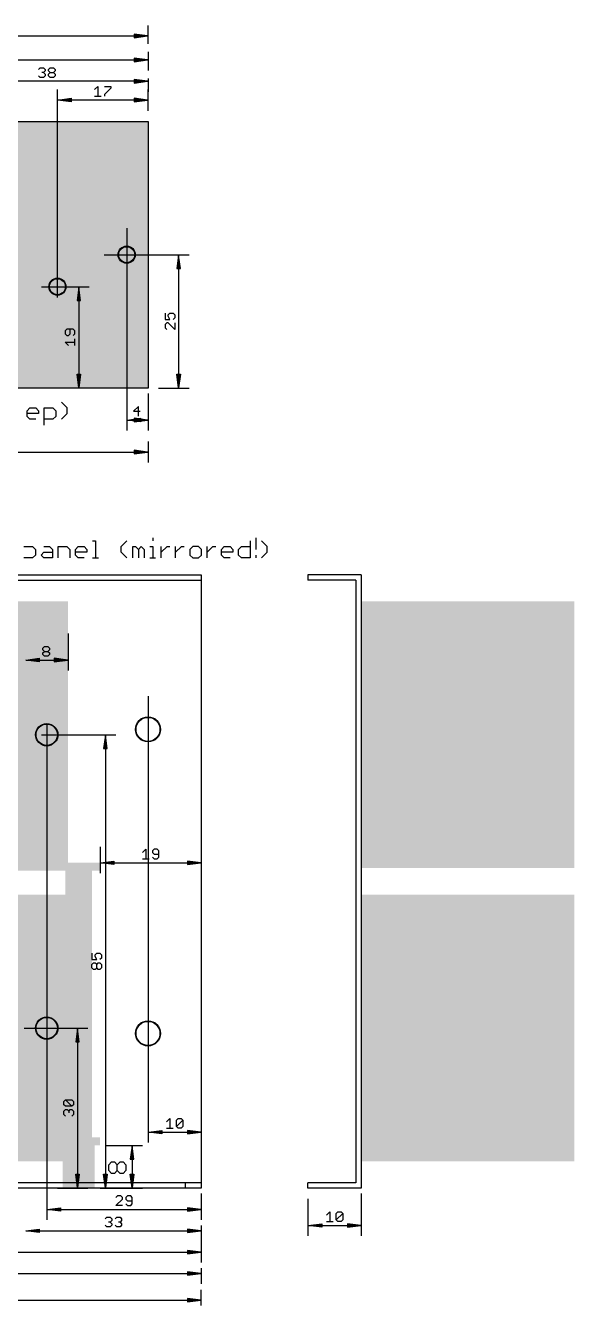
# Model space of a CAD drawing. Extents: x -370 to 390, y -331 to 219.
# Drawn here: x 287 to 390, y -22 to 217.9 of the extents above; entities that cross this region are included whole.
import ezdxf

# ---------------------------------------------------------------- set-up
doc = ezdxf.new("R2010")
doc.units = 0
for name, color, linetype in [('109', 82, 'CONTINUOUS'), ('110', 2, 'CONTINUOUS'), ('111', 253, 'CONTINUOUS'), ('20', 4, 'CONTINUOUS'), ('29', 2, 'CONTINUOUS'), ('30', 253, 'CONTINUOUS'), ('47', 2, 'CONTINUOUS')]:
    doc.layers.add(name, color=color, linetype=linetype)

# ---------------------------------------------------------------- blocks, each defined once
blk = doc.blocks.new('RECT')
blk.add_solid([(-0.5, -0.5), (0.5, -0.5), (-0.5, 0.5), (0.5, 0.5)])

msp = doc.modelspace()

# ---------------------------------------------------------------- linework, layer by layer
at = {"layer": '109'}
for p, q in [((302, 8), (308.95, 8)), ((307, 7.935), (306.6808, 5.4)), ((307, 7.935), (306.74, 5.4)), ((307, 7.935), (306.87, 5.4)), ((307, 7.935), (307, 0.065)), ((307.3192, 5.4), (307, 7.935)), ((307.13, 5.4), (307, 7.935)), ((307.26, 5.4), (307, 7.935)), ((302.6319, 4.3589), (303.1692, 4.8962)), ((303.1692, 4.8962), (303.7064, 4.8962)), ((303.7064, 4.8962), (304.2436, 4.3589)), ((304.2436, 4.3589), (304.7808, 4.8962)), ((304.7808, 4.8962), (305.3181, 4.8962)), ((305.3181, 4.8962), (305.8553, 4.3589)), ((306.6808, 5.4), (307.3192, 5.4)), ((302.6319, 3.2845), (302.6319, 4.3589)), ((303.1692, 2.7473), (302.6319, 3.2845)), ((303.7064, 2.7473), (303.1692, 2.7473)), ((304.2436, 3.2845), (303.7064, 2.7473)), ((304.2436, 3.2845), (304.2436, 4.3589)), ((304.7808, 2.7473), (304.2436, 3.2845)), ((305.3181, 2.7473), (304.7808, 2.7473)), ((305.8553, 3.2845), (305.3181, 2.7473)), ((305.8553, 4.3589), (305.8553, 3.2845)), ((307, 0.065), (306.6808, 2.6)), ((306.6808, 2.6), (307.3192, 2.6)), ((307, 0.065), (306.74, 2.6)), ((307, 0.065), (306.87, 2.6)), ((307.3192, 2.6), (307, 0.065)), ((307.13, 2.6), (307, 0.065)), ((307.26, 2.6), (307, 0.065)), ((303, 0), (308.95, 0))]:
    msp.add_line(p, q, dxfattribs=at)
at = {"layer": '111'}
for p, q in [((150, 200), (310, 200)), ((310, 200), (310, 150)), ((310, 150), (150, 150)), ((294.8399, 146.2886), (293.7654, 147.3631)), ((287.3199, 145.7514), (287.8571, 146.2886)), ((287.3199, 144.6769), (287.3199, 145.7514)), ((289.4688, 145.2142), (287.3199, 145.2142)), ((287.8571, 144.1397), (287.3199, 144.6769)), ((287.8571, 146.2886), (288.9316, 146.2886)), ((288.9316, 144.1397), (287.8571, 144.1397)), ((288.9316, 146.2886), (289.4688, 145.7514)), ((289.4688, 145.7514), (289.4688, 145.2142)), ((290.5427, 143.0653), (290.5427, 146.2886)), ((290.5427, 146.2886), (292.1543, 146.2886)), ((292.1543, 144.1397), (290.5427, 144.1397)), ((292.1543, 146.2886), (292.6916, 145.7514)), ((292.6916, 144.6769), (292.1543, 144.1397)), ((292.6916, 145.7514), (292.6916, 144.6769)), ((293.7654, 144.1397), (294.8399, 145.2142)), ((294.8399, 145.2142), (294.8399, 146.2886))]:
    msp.add_line(p, q, dxfattribs=at)
at = {"layer": '20'}
for p, q in [((286.7163, 120.2886), (288.328, 120.2886)), ((288.328, 120.2886), (288.8652, 119.7514)), ((290.4763, 120.2886), (291.5508, 120.2886)), ((291.5508, 120.2886), (292.088, 119.7514)), ((293.1618, 118.1397), (293.1618, 120.2886)), ((293.1618, 120.2886), (294.7735, 120.2886)), ((294.7735, 120.2886), (295.3108, 119.7514)), ((296.3846, 119.7514), (296.9218, 120.2886)), ((296.9218, 120.2886), (297.9963, 120.2886)), ((297.9963, 120.2886), (298.5335, 119.7514)), ((299.6074, 121.3631), (300.1446, 121.3631)), ((300.1446, 121.3631), (300.1446, 118.1397)), ((304.9786, 120.2886), (306.0531, 121.3631)), ((304.9786, 119.2142), (304.9786, 120.2886)), ((307.1271, 118.1397), (307.1271, 120.2886)), ((307.1271, 120.2886), (307.6643, 120.2886)), ((307.6643, 120.2886), (308.2016, 119.7514)), ((308.2016, 119.7514), (308.7388, 120.2886)), ((308.7388, 120.2886), (309.276, 119.7514)), ((310.3499, 120.2886), (310.8871, 120.2886)), ((310.8871, 121.9003), (310.8871, 121.3631)), ((310.8871, 120.2886), (310.8871, 118.1397)), ((312.4984, 118.1397), (312.4984, 120.2886)), ((312.4984, 119.2142), (313.5728, 120.2886)), ((313.5728, 120.2886), (314.11, 120.2886)), ((315.184, 118.1397), (315.184, 120.2886)), ((315.184, 119.2142), (316.2584, 120.2886)), ((316.2584, 120.2886), (316.7957, 120.2886)), ((318.4068, 120.2886), (317.8696, 119.7514)), ((319.4813, 120.2886), (318.4068, 120.2886)), ((320.0185, 119.7514), (319.4813, 120.2886)), ((321.0924, 118.1397), (321.0924, 120.2886)), ((321.0924, 119.2142), (322.1668, 120.2886)), ((322.1668, 120.2886), (322.704, 120.2886)), ((323.778, 119.7514), (324.3152, 120.2886)), ((324.3152, 120.2886), (325.3897, 120.2886)), ((325.3897, 120.2886), (325.9269, 119.7514)), ((327.0008, 119.7514), (327.538, 120.2886)), ((327.538, 120.2886), (329.1497, 120.2886)), ((329.1497, 121.3631), (329.1497, 118.1397)), ((330.2235, 121.9003), (330.2235, 119.7514)), ((332.3722, 120.2886), (331.2978, 121.3631)), ((332.3722, 119.2142), (332.3722, 120.2886)), ((288.328, 118.1397), (286.7163, 118.1397)), ((288.8652, 118.6769), (288.328, 118.1397)), ((288.8652, 119.7514), (288.8652, 118.6769)), ((289.9391, 118.6769), (290.4763, 119.2142)), ((290.4763, 118.1397), (289.9391, 118.6769)), ((290.4763, 119.2142), (292.088, 119.2142)), ((292.088, 118.1397), (290.4763, 118.1397)), ((292.088, 119.7514), (292.088, 118.1397)), ((295.3108, 119.7514), (295.3108, 118.1397)), ((296.3846, 118.6769), (296.3846, 119.7514)), ((298.5335, 119.2142), (296.3846, 119.2142)), ((296.9218, 118.1397), (296.3846, 118.6769)), ((297.9963, 118.1397), (296.9218, 118.1397)), ((298.5335, 119.7514), (298.5335, 119.2142)), ((299.6074, 118.1397), (300.6818, 118.1397)), ((306.0531, 118.1397), (304.9786, 119.2142)), ((308.2016, 119.7514), (308.2016, 118.1397)), ((309.276, 119.7514), (309.276, 118.1397)), ((310.3499, 118.1397), (311.4243, 118.1397)), ((317.8696, 119.7514), (317.8696, 118.6769)), ((317.8696, 118.6769), (318.4068, 118.1397)), ((318.4068, 118.1397), (319.4813, 118.1397)), ((319.4813, 118.1397), (320.0185, 118.6769)), ((320.0185, 118.6769), (320.0185, 119.7514)), ((323.778, 118.6769), (323.778, 119.7514)), ((325.9269, 119.2142), (323.778, 119.2142)), ((324.3152, 118.1397), (323.778, 118.6769)), ((325.3897, 118.1397), (324.3152, 118.1397)), ((325.9269, 119.7514), (325.9269, 119.2142)), ((327.0008, 118.6769), (327.0008, 119.7514)), ((327.538, 118.1397), (327.0008, 118.6769)), ((329.1497, 118.1397), (327.538, 118.1397)), ((330.2235, 118.6769), (330.2235, 118.1397)), ((331.2978, 118.1397), (332.3722, 119.2142)), ((0, 115), (320, 115)), ((0, 114), (320, 114)), ((320, 115), (320, 114)), ((320, 114), (320, 1)), ((350, 115), (340, 115)), ((340, 115), (340, 114)), ((349, 114), (340, 114)), ((349, 114), (349, 1)), ((350, 115), (350, 0)), ((317, 1), (3, 1)), ((317, 0), (3, 0)), ((320, 1), (317, 1)), ((317, 1), (317, 0)), ((320, 0), (317, 0)), ((320, 1), (320, 0)), ((349, 1), (340, 1)), ((340, 0), (340, 1)), ((350, 0), (340, 0))]:
    msp.add_line(p, q, dxfattribs=at)
for centre, radius in [((306, 175), 1.5), ((293, 169), 1.5), ((291, 85), 2), ((310, 86), 2.25), ((291, 30), 2), ((310, 29), 2.25)]:
    msp.add_circle(centre, radius, dxfattribs=at)
at = {"layer": '29'}
for centre, radius in [((306, 175), 1.6016), ((293, 169), 1.6016), ((291, 85), 2.1016), ((310, 86), 2.3516), ((291, 30), 2.1016), ((310, 29), 2.3516)]:
    msp.add_circle(centre, radius, dxfattribs=at)
at = {"layer": '30'}
for centre, radius in [((306, 175), 1.6016), ((293, 169), 1.6016), ((291, 85), 2.1016), ((310, 86), 2.3516), ((291, 30), 2.1016), ((310, 29), 2.3516)]:
    msp.add_circle(centre, radius, dxfattribs=at)
at = {"layer": '47'}
for p, q in [((210.065, 216), (309.935, 216)), ((309.935, 216), (307.4, 216.3192)), ((307.4, 216.3192), (307.4, 215.6808)), ((309.935, 216), (307.4, 216.26)), ((309.935, 216), (307.4, 216.13)), ((307.4, 215.6808), (309.935, 216)), ((307.4, 215.87), (309.935, 216)), ((307.4, 215.74), (309.935, 216)), ((310, 214.5), (310, 217.95)), ((233.065, 211.5), (309.935, 211.5)), ((309.935, 211.5), (307.4, 211.8192)), ((307.4, 211.8192), (307.4, 211.1808)), ((309.935, 211.5), (307.4, 211.76)), ((309.935, 211.5), (307.4, 211.63)), ((307.4, 211.1808), (309.935, 211.5)), ((307.4, 211.37), (309.935, 211.5)), ((307.4, 211.24), (309.935, 211.5)), ((310, 213), (310, 209.55)), ((289.4829, 209.7472), (289.7911, 210.0554)), ((289.7911, 210.0554), (290.4075, 210.0554)), ((290.4075, 209.1308), (290.0993, 209.1308)), ((290.4075, 210.0554), (290.7157, 209.7472)), ((290.7157, 209.439), (290.4075, 209.1308)), ((290.4075, 209.1308), (290.7157, 208.8226)), ((290.7157, 209.7472), (290.7157, 209.439)), ((290.7157, 208.8226), (290.7157, 208.5144)), ((291.3245, 209.7472), (291.6327, 210.0554)), ((291.3245, 209.439), (291.3245, 209.7472)), ((291.6327, 209.1308), (291.3245, 209.439)), ((291.3245, 208.8226), (291.6327, 209.1308)), ((291.3245, 208.5144), (291.3245, 208.8226)), ((291.6327, 210.0554), (292.2491, 210.0554)), ((291.6327, 209.1308), (292.2491, 209.1308)), ((292.2491, 210.0554), (292.5573, 209.7472)), ((292.5573, 209.439), (292.2491, 209.1308)), ((292.2491, 209.1308), (292.5573, 208.8226)), ((292.5573, 209.7472), (292.5573, 209.439)), ((292.5573, 208.8226), (292.5573, 208.5144)), ((309.935, 207.5), (272.065, 207.5)), ((289.7911, 208.2062), (289.4829, 208.5144)), ((290.4075, 208.2062), (289.7911, 208.2062)), ((290.7157, 208.5144), (290.4075, 208.2062)), ((291.6327, 208.2062), (291.3245, 208.5144)), ((292.2491, 208.2062), (291.6327, 208.2062)), ((292.5573, 208.5144), (292.2491, 208.2062)), ((299.9829, 205.939), (300.5993, 206.5554)), ((300.5993, 206.5554), (300.5993, 204.7062)), ((301.8245, 206.5554), (303.0573, 206.5554)), ((303.0573, 206.5554), (303.0573, 206.2472)), ((309.935, 207.5), (307.4, 207.8192)), ((307.4, 207.8192), (307.4, 207.1808)), ((309.935, 207.5), (307.4, 207.76)), ((309.935, 207.5), (307.4, 207.63)), ((307.4, 207.1808), (309.935, 207.5)), ((307.4, 207.37), (309.935, 207.5)), ((307.4, 207.24), (309.935, 207.5)), ((310, 208), (310, 205.55)), ((293, 167), (293, 205.95)), ((293.065, 204), (295.6, 204.3192)), ((293.065, 204), (295.6, 204.26)), ((293.065, 204), (295.6, 204.13)), ((309.935, 204), (293.065, 204)), ((295.6, 203.6808), (293.065, 204)), ((295.6, 203.87), (293.065, 204)), ((295.6, 203.74), (293.065, 204)), ((295.6, 204.3192), (295.6, 203.6808)), ((299.9829, 204.7062), (301.2157, 204.7062)), ((303.0573, 206.2472), (301.8245, 205.0144)), ((301.8245, 205.0144), (301.8245, 204.7062)), ((309.935, 204), (307.4, 204.3192)), ((307.4, 204.3192), (307.4, 203.6808)), ((309.935, 204), (307.4, 204.26)), ((309.935, 204), (307.4, 204.13)), ((307.4, 203.6808), (309.935, 204)), ((307.4, 203.87), (309.935, 204)), ((307.4, 203.74), (309.935, 204)), ((310, 202), (310, 205.95)), ((306, 180), (306, 142.05)), ((301.75, 175), (317.7, 175)), ((315.75, 174.935), (315.4308, 172.4)), ((315.75, 174.935), (315.49, 172.4)), ((315.75, 174.935), (315.62, 172.4)), ((315.75, 174.935), (315.75, 150.065)), ((316.0692, 172.4), (315.75, 174.935)), ((315.88, 172.4), (315.75, 174.935)), ((316.01, 172.4), (315.75, 174.935)), ((315.4308, 172.4), (316.0692, 172.4)), ((290, 169), (298.95, 169)), ((297, 168.935), (296.6808, 166.4)), ((297, 168.935), (296.74, 166.4)), ((297, 168.935), (296.87, 166.4)), ((297, 168.935), (297, 150.065)), ((297.3192, 166.4), (297, 168.935)), ((297.13, 166.4), (297, 168.935)), ((297.26, 166.4), (297, 168.935)), ((296.6808, 166.4), (297.3192, 166.4)), ((313.1946, 164.0573), (313.1946, 162.8245)), ((313.811, 163.7491), (314.1192, 164.0573)), ((313.811, 163.4409), (313.811, 163.7491)), ((314.1192, 162.8245), (313.811, 163.4409)), ((314.1192, 164.0573), (314.7356, 164.0573)), ((314.7356, 164.0573), (315.0438, 163.7491)), ((315.0438, 163.7491), (315.0438, 163.1327)), ((294.7528, 161.0573), (294.4446, 160.7491)), ((295.9856, 161.0573), (294.7528, 161.0573)), ((295.3692, 160.1327), (295.3692, 161.0573)), ((296.2938, 160.7491), (295.9856, 161.0573)), ((313.1946, 162.8245), (314.1192, 162.8245)), ((313.5028, 162.2157), (313.1946, 161.9075)), ((313.1946, 161.9075), (313.1946, 161.2911)), ((313.1946, 161.2911), (313.5028, 160.9829)), ((313.811, 162.2157), (313.5028, 162.2157)), ((315.0438, 160.9829), (313.811, 162.2157)), ((315.0438, 163.1327), (314.7356, 162.8245)), ((315.0438, 162.2157), (315.0438, 160.9829)), ((294.4446, 160.7491), (294.4446, 160.1327)), ((294.4446, 160.1327), (294.7528, 159.8245)), ((295.061, 157.9829), (294.4446, 158.5993)), ((294.4446, 158.5993), (296.2938, 158.5993)), ((294.7528, 159.8245), (295.061, 159.8245)), ((295.061, 159.8245), (295.3692, 160.1327)), ((295.9856, 159.8245), (296.2938, 160.1327)), ((296.2938, 160.1327), (296.2938, 160.7491)), ((296.2938, 157.9829), (296.2938, 159.2157)), ((297, 150.065), (296.6808, 152.6)), ((296.6808, 152.6), (297.3192, 152.6)), ((297, 150.065), (296.74, 152.6)), ((297, 150.065), (296.87, 152.6)), ((297.3192, 152.6), (297, 150.065)), ((297.13, 152.6), (297, 150.065)), ((297.26, 152.6), (297, 150.065)), ((315.75, 150.065), (315.4308, 152.6)), ((315.4308, 152.6), (316.0692, 152.6)), ((315.75, 150.065), (315.49, 152.6)), ((315.75, 150.065), (315.62, 152.6)), ((316.0692, 152.6), (315.75, 150.065)), ((315.88, 152.6), (315.75, 150.065)), ((316.01, 152.6), (315.75, 150.065)), ((299, 150), (295.05, 150)), ((310, 149), (310, 142.05)), ((312, 150), (317.7, 150)), ((308.2064, 146.5554), (307.2818, 145.6308)), ((308.2064, 144.7062), (308.2064, 146.5554)), ((306.065, 144), (308.6, 144.3192)), ((306.065, 144), (308.6, 144.26)), ((306.065, 144), (308.6, 144.13)), ((306.065, 144), (309.935, 144)), ((308.6, 143.6808), (306.065, 144)), ((308.6, 143.87), (306.065, 144)), ((308.6, 143.74), (306.065, 144)), ((307.2818, 145.6308), (308.5146, 145.6308)), ((309.935, 144), (307.4, 144.3192)), ((307.4, 144.3192), (307.4, 143.6808)), ((309.935, 144), (307.4, 144.26)), ((309.935, 144), (307.4, 144.13)), ((307.4, 143.6808), (309.935, 144)), ((307.4, 143.87), (309.935, 144)), ((307.4, 143.74), (309.935, 144)), ((308.6, 144.3192), (308.6, 143.6808)), ((310, 140), (310, 136.05)), ((150.065, 138), (309.935, 138)), ((309.935, 138), (307.4, 138.3192)), ((307.4, 138.3192), (307.4, 137.6808)), ((309.935, 138), (307.4, 138.26)), ((309.935, 138), (307.4, 138.13)), ((307.4, 137.6808), (309.935, 138)), ((307.4, 137.87), (309.935, 138)), ((307.4, 137.74), (309.935, 138)), ((295, 104), (295, 97.05)), ((290.2818, 101.2472), (290.59, 101.5554)), ((290.2818, 100.939), (290.2818, 101.2472)), ((290.59, 100.6308), (290.2818, 100.939)), ((290.59, 101.5554), (291.2064, 101.5554)), ((291.2064, 101.5554), (291.5146, 101.2472)), ((291.5146, 100.939), (291.2064, 100.6308)), ((291.5146, 101.2472), (291.5146, 100.939)), ((287.065, 99), (289.6, 99.3192)), ((287.065, 99), (289.6, 99.26)), ((287.065, 99), (289.6, 99.13)), ((287.065, 99), (294.935, 99)), ((289.6, 98.6808), (287.065, 99)), ((289.6, 98.87), (287.065, 99)), ((289.6, 98.74), (287.065, 99)), ((289.6, 99.3192), (289.6, 98.6808)), ((290.2818, 100.3226), (290.59, 100.6308)), ((290.2818, 100.0144), (290.2818, 100.3226)), ((290.59, 99.7062), (290.2818, 100.0144)), ((290.59, 100.6308), (291.2064, 100.6308)), ((291.2064, 99.7062), (290.59, 99.7062)), ((291.2064, 100.6308), (291.5146, 100.3226)), ((291.5146, 100.0144), (291.2064, 99.7062)), ((291.5146, 100.3226), (291.5146, 100.0144)), ((294.935, 99), (292.4, 99.3192)), ((292.4, 99.3192), (292.4, 98.6808)), ((294.935, 99), (292.4, 99.26)), ((294.935, 99), (292.4, 99.13)), ((292.4, 98.6808), (294.935, 99)), ((292.4, 98.87), (294.935, 99)), ((292.4, 98.74), (294.935, 99)), ((310, 92.25), (310, 8.55)), ((291, 87), (291, -5.95)), ((290, 85), (303.95, 85)), ((302, 84.935), (301.6808, 82.4)), ((302, 84.935), (301.74, 82.4)), ((302, 84.935), (301.87, 82.4)), ((302, 84.935), (302, 0.065)), ((302.3192, 82.4), (302, 84.935)), ((302.13, 82.4), (302, 84.935)), ((302.26, 82.4), (302, 84.935)), ((301.6808, 82.4), (302.3192, 82.4)), ((320, 65), (320, 59.05)), ((301, 64), (301, 59.05)), ((308.9829, 62.939), (309.5993, 63.5554)), ((309.5993, 63.5554), (309.5993, 61.7062)), ((311.1327, 63.5554), (310.8245, 63.2472)), ((310.8245, 63.2472), (310.8245, 62.939)), ((310.8245, 62.939), (311.1327, 62.6308)), ((311.7491, 63.5554), (311.1327, 63.5554)), ((311.1327, 62.6308), (312.0573, 62.6308)), ((312.0573, 63.2472), (311.7491, 63.5554)), ((312.0573, 62.0144), (312.0573, 63.2472)), ((301.065, 61), (303.6, 61.3192)), ((301.065, 61), (303.6, 61.26)), ((301.065, 61), (303.6, 61.13)), ((301.065, 61), (319.935, 61)), ((303.6, 60.6808), (301.065, 61)), ((303.6, 60.87), (301.065, 61)), ((303.6, 60.74), (301.065, 61)), ((303.6, 61.3192), (303.6, 60.6808)), ((308.9829, 61.7062), (310.2157, 61.7062)), ((310.8245, 62.0144), (311.1327, 61.7062)), ((311.1327, 61.7062), (311.7491, 61.7062)), ((311.7491, 61.7062), (312.0573, 62.0144)), ((319.935, 61), (317.4, 61.3192)), ((317.4, 61.3192), (317.4, 60.6808)), ((319.935, 61), (317.4, 61.26)), ((319.935, 61), (317.4, 61.13)), ((317.4, 60.6808), (319.935, 61)), ((317.4, 60.87), (319.935, 61)), ((317.4, 60.74), (319.935, 61)), ((299.4446, 44.0573), (299.4446, 42.8245)), ((300.061, 43.7491), (300.3692, 44.0573)), ((300.061, 43.4409), (300.061, 43.7491)), ((300.3692, 42.8245), (300.061, 43.4409)), ((300.3692, 44.0573), (300.9856, 44.0573)), ((300.9856, 44.0573), (301.2938, 43.7491)), ((301.2938, 43.7491), (301.2938, 43.1327)), ((299.4446, 42.8245), (300.3692, 42.8245)), ((299.4446, 41.9075), (299.7528, 42.2157)), ((299.4446, 41.2911), (299.4446, 41.9075)), ((299.7528, 40.9829), (299.4446, 41.2911)), ((299.7528, 42.2157), (300.061, 42.2157)), ((300.061, 40.9829), (299.7528, 40.9829)), ((300.061, 42.2157), (300.3692, 41.9075)), ((300.3692, 41.2911), (300.061, 40.9829)), ((300.3692, 41.9075), (300.6774, 42.2157)), ((300.3692, 41.2911), (300.3692, 41.9075)), ((300.6774, 40.9829), (300.3692, 41.2911)), ((300.6774, 42.2157), (300.9856, 42.2157)), ((300.9856, 40.9829), (300.6774, 40.9829)), ((301.2938, 43.1327), (300.9856, 42.8245)), ((300.9856, 42.2157), (301.2938, 41.9075)), ((301.2938, 41.2911), (300.9856, 40.9829)), ((301.2938, 41.9075), (301.2938, 41.2911)), ((286.75, 30), (298.7, 30)), ((296.75, 29.935), (296.4308, 27.4)), ((296.75, 29.935), (296.49, 27.4)), ((296.75, 29.935), (296.62, 27.4)), ((296.75, 29.935), (296.75, 0.065)), ((297.0692, 27.4), (296.75, 29.935)), ((296.88, 27.4), (296.75, 29.935)), ((297.01, 27.4), (296.75, 29.935)), ((296.4308, 27.4), (297.0692, 27.4)), ((320, 21.5), (320, 8.55)), ((294.1946, 16.2491), (294.5028, 16.5573)), ((294.1946, 15.6327), (294.1946, 16.2491)), ((294.5028, 15.3245), (294.1946, 15.6327)), ((294.1946, 14.4075), (294.5028, 14.7157)), ((294.1946, 13.7911), (294.1946, 14.4075)), ((294.5028, 16.5573), (295.7356, 16.5573)), ((295.7356, 15.3245), (294.5028, 16.5573)), ((295.7356, 15.3245), (294.5028, 15.3245)), ((294.5028, 14.7157), (294.811, 14.7157)), ((294.811, 14.7157), (295.1192, 14.4075)), ((295.1192, 14.4075), (295.4274, 14.7157)), ((295.1192, 14.4075), (295.1192, 14.0993)), ((295.4274, 14.7157), (295.7356, 14.7157)), ((295.7356, 16.5573), (296.0438, 16.2491)), ((296.0438, 15.6327), (295.7356, 15.3245)), ((295.7356, 14.7157), (296.0438, 14.4075)), ((296.0438, 16.2491), (296.0438, 15.6327)), ((296.0438, 14.4075), (296.0438, 13.7911)), ((294.5028, 13.4829), (294.1946, 13.7911)), ((296.0438, 13.7911), (295.7356, 13.4829)), ((313.4829, 12.439), (314.0993, 13.0554)), ((314.0993, 13.0554), (314.0993, 11.2062)), ((315.3245, 12.7472), (315.6327, 13.0554)), ((315.3245, 11.5144), (315.3245, 12.7472)), ((315.3245, 11.5144), (316.5573, 12.7472)), ((315.6327, 13.0554), (316.2491, 13.0554)), ((316.2491, 13.0554), (316.5573, 12.7472)), ((316.5573, 12.7472), (316.5573, 11.5144)), ((310.065, 10.5), (312.6, 10.8192)), ((310.065, 10.5), (312.6, 10.76)), ((310.065, 10.5), (312.6, 10.63)), ((310.065, 10.5), (319.935, 10.5)), ((312.6, 10.1808), (310.065, 10.5)), ((312.6, 10.37), (310.065, 10.5)), ((312.6, 10.24), (310.065, 10.5)), ((312.6, 10.8192), (312.6, 10.1808)), ((313.4829, 11.2062), (314.7157, 11.2062)), ((315.6327, 11.2062), (315.3245, 11.5144)), ((316.2491, 11.2062), (315.6327, 11.2062)), ((316.5573, 11.5144), (316.2491, 11.2062)), ((319.935, 10.5), (317.4, 10.8192)), ((317.4, 10.8192), (317.4, 10.1808)), ((319.935, 10.5), (317.4, 10.76)), ((319.935, 10.5), (317.4, 10.63)), ((317.4, 10.1808), (319.935, 10.5)), ((317.4, 10.37), (319.935, 10.5)), ((317.4, 10.24), (319.935, 10.5)), ((296.75, 0.065), (296.4308, 2.6)), ((296.4308, 2.6), (297.0692, 2.6)), ((296.75, 0.065), (296.49, 2.6)), ((296.75, 0.065), (296.62, 2.6)), ((297.0692, 2.6), (296.75, 0.065)), ((296.88, 2.6), (296.75, 0.065)), ((297.01, 2.6), (296.75, 0.065)), ((302, 0.065), (301.6808, 2.6)), ((301.6808, 2.6), (302.3192, 2.6)), ((302, 0.065), (301.74, 2.6)), ((302, 0.065), (301.87, 2.6)), ((302.3192, 2.6), (302, 0.065)), ((302.13, 2.6), (302, 0.065)), ((302.26, 2.6), (302, 0.065)), ((293, 0), (298.7, 0)), ((301, 0), (303.95, 0)), ((304.2911, -1.4446), (303.9829, -1.7528)), ((303.9829, -3.2938), (305.2157, -2.061)), ((304.9075, -1.4446), (304.2911, -1.4446)), ((305.2157, -1.7528), (304.9075, -1.4446)), ((305.2157, -2.061), (305.2157, -1.7528)), ((306.1327, -1.4446), (305.8245, -1.7528)), ((305.8245, -1.7528), (305.8245, -2.061)), ((305.8245, -2.061), (306.1327, -2.3692)), ((306.7491, -1.4446), (306.1327, -1.4446)), ((306.1327, -2.3692), (307.0573, -2.3692)), ((307.0573, -1.7528), (306.7491, -1.4446)), ((307.0573, -2.9856), (307.0573, -1.7528)), ((320, -1), (320, -5.95)), ((340, -2), (340, -8.95)), ((350, -1), (350, -8.95)), ((291.065, -4), (293.6, -3.6808)), ((291.065, -4), (293.6, -3.74)), ((291.065, -4), (293.6, -3.87)), ((291.065, -4), (319.935, -4)), ((293.6, -4.3192), (291.065, -4)), ((293.6, -4.13), (291.065, -4)), ((293.6, -4.26), (291.065, -4)), ((293.6, -3.6808), (293.6, -4.3192)), ((305.2157, -3.2938), (303.9829, -3.2938)), ((305.8245, -2.9856), (306.1327, -3.2938)), ((306.1327, -3.2938), (306.7491, -3.2938)), ((306.7491, -3.2938), (307.0573, -2.9856)), ((319.935, -4), (317.4, -3.6808)), ((317.4, -3.6808), (317.4, -4.3192)), ((319.935, -4), (317.4, -3.74)), ((319.935, -4), (317.4, -3.87)), ((317.4, -4.3192), (319.935, -4)), ((317.4, -4.13), (319.935, -4)), ((317.4, -4.26), (319.935, -4)), ((343.4829, -5.061), (344.0993, -4.4446)), ((344.0993, -4.4446), (344.0993, -6.2938)), ((345.3245, -4.7528), (345.6327, -4.4446)), ((345.3245, -5.9856), (345.3245, -4.7528)), ((345.3245, -5.9856), (346.5573, -4.7528)), ((345.6327, -4.4446), (346.2491, -4.4446)), ((346.2491, -4.4446), (346.5573, -4.7528)), ((346.5573, -4.7528), (346.5573, -5.9856)), ((301.9829, -5.7528), (302.2911, -5.4446)), ((302.2911, -7.2938), (301.9829, -6.9856)), ((302.2911, -5.4446), (302.9075, -5.4446)), ((302.9075, -6.3692), (302.5993, -6.3692)), ((302.9075, -5.4446), (303.2157, -5.7528)), ((303.2157, -6.061), (302.9075, -6.3692)), ((302.9075, -6.3692), (303.2157, -6.6774)), ((303.2157, -6.9856), (302.9075, -7.2938)), ((303.2157, -5.7528), (303.2157, -6.061)), ((303.2157, -6.6774), (303.2157, -6.9856)), ((303.8245, -5.7528), (304.1327, -5.4446)), ((304.1327, -7.2938), (303.8245, -6.9856)), ((304.1327, -5.4446), (304.7491, -5.4446)), ((304.7491, -6.3692), (304.4409, -6.3692)), ((304.7491, -5.4446), (305.0573, -5.7528)), ((305.0573, -6.061), (304.7491, -6.3692)), ((304.7491, -6.3692), (305.0573, -6.6774)), ((305.0573, -6.9856), (304.7491, -7.2938)), ((305.0573, -5.7528), (305.0573, -6.061)), ((305.0573, -6.6774), (305.0573, -6.9856)), ((320, -7), (320, -9.95)), ((340.065, -7), (342.6, -6.6808)), ((340.065, -7), (342.6, -6.74)), ((340.065, -7), (342.6, -6.87)), ((340.065, -7), (349.935, -7)), ((342.6, -7.3192), (340.065, -7)), ((342.6, -7.13), (340.065, -7)), ((342.6, -7.26), (340.065, -7)), ((342.6, -6.6808), (342.6, -7.3192)), ((343.4829, -6.2938), (344.7157, -6.2938)), ((345.6327, -6.2938), (345.3245, -5.9856)), ((346.2491, -6.2938), (345.6327, -6.2938)), ((346.5573, -5.9856), (346.2491, -6.2938)), ((349.935, -7), (347.4, -6.6808)), ((347.4, -6.6808), (347.4, -7.3192)), ((349.935, -7), (347.4, -6.74)), ((349.935, -7), (347.4, -6.87)), ((347.4, -7.3192), (349.935, -7)), ((347.4, -7.13), (349.935, -7)), ((347.4, -7.26), (349.935, -7)), ((287.065, -8), (289.6, -7.6808)), ((287.065, -8), (289.6, -7.74)), ((287.065, -8), (289.6, -7.87)), ((287.065, -8), (319.935, -8)), ((289.6, -8.3192), (287.065, -8)), ((289.6, -8.13), (287.065, -8)), ((289.6, -8.26), (287.065, -8)), ((289.6, -7.6808), (289.6, -8.3192)), ((302.9075, -7.2938), (302.2911, -7.2938)), ((304.7491, -7.2938), (304.1327, -7.2938)), ((319.935, -8), (317.4, -7.6808)), ((317.4, -7.6808), (317.4, -8.3192)), ((319.935, -8), (317.4, -7.74)), ((319.935, -8), (317.4, -7.87)), ((317.4, -8.3192), (319.935, -8)), ((317.4, -8.13), (319.935, -8)), ((317.4, -8.26), (319.935, -8)), ((319.935, -12), (317.4, -11.6808)), ((317.4, -11.6808), (317.4, -12.3192)), ((319.935, -12), (317.4, -11.74)), ((319.935, -12), (317.4, -11.87)), ((320, -10), (320, -13.95)), ((179.065, -12), (319.935, -12)), ((317.4, -12.3192), (319.935, -12)), ((317.4, -12.13), (319.935, -12)), ((317.4, -12.26), (319.935, -12)), ((139.065, -16), (319.935, -16)), ((319.935, -16), (317.4, -15.6808)), ((317.4, -15.6808), (317.4, -16.3192)), ((319.935, -16), (317.4, -15.74)), ((319.935, -16), (317.4, -15.87)), ((317.4, -16.3192), (319.935, -16)), ((317.4, -16.13), (319.935, -16)), ((317.4, -16.26), (319.935, -16)), ((320, -15), (320, -17.95)), ((320, -22), (320, -19.05)), ((0.065, -21), (319.935, -21)), ((319.935, -21), (317.4, -20.6808)), ((317.4, -20.6808), (317.4, -21.3192)), ((319.935, -21), (317.4, -20.74)), ((319.935, -21), (317.4, -20.87)), ((317.4, -21.3192), (319.935, -21)), ((317.4, -21.13), (319.935, -21)), ((317.4, -21.26), (319.935, -21))]:
    msp.add_line(p, q, dxfattribs=at)

# ---------------------------------------------------------------- block references
at = {"layer": '109', "xscale": 60, "yscale": 1.5}
for p in [(271, 60.25), (271, 8.75)]:
    msp.add_blockref('RECT', p, dxfattribs=at)
at = {"layer": '110'}
for p, xscale, yscale in [((297, 34.5), 5, 50), ((297, 4), 6, 8)]:
    msp.add_blockref('RECT', p, dxfattribs=dict(at, xscale=xscale, yscale=yscale))
at = {"layer": '111', "yscale": 50}
for p, xscale in [((230, 175), 160), ((215, 85), 160), ((370, 85), 40), ((215, 30), 160), ((370, 30), 40)]:
    msp.add_blockref('RECT', p, dxfattribs=dict(at, xscale=xscale))

doc.saveas('drawing.dxf')
